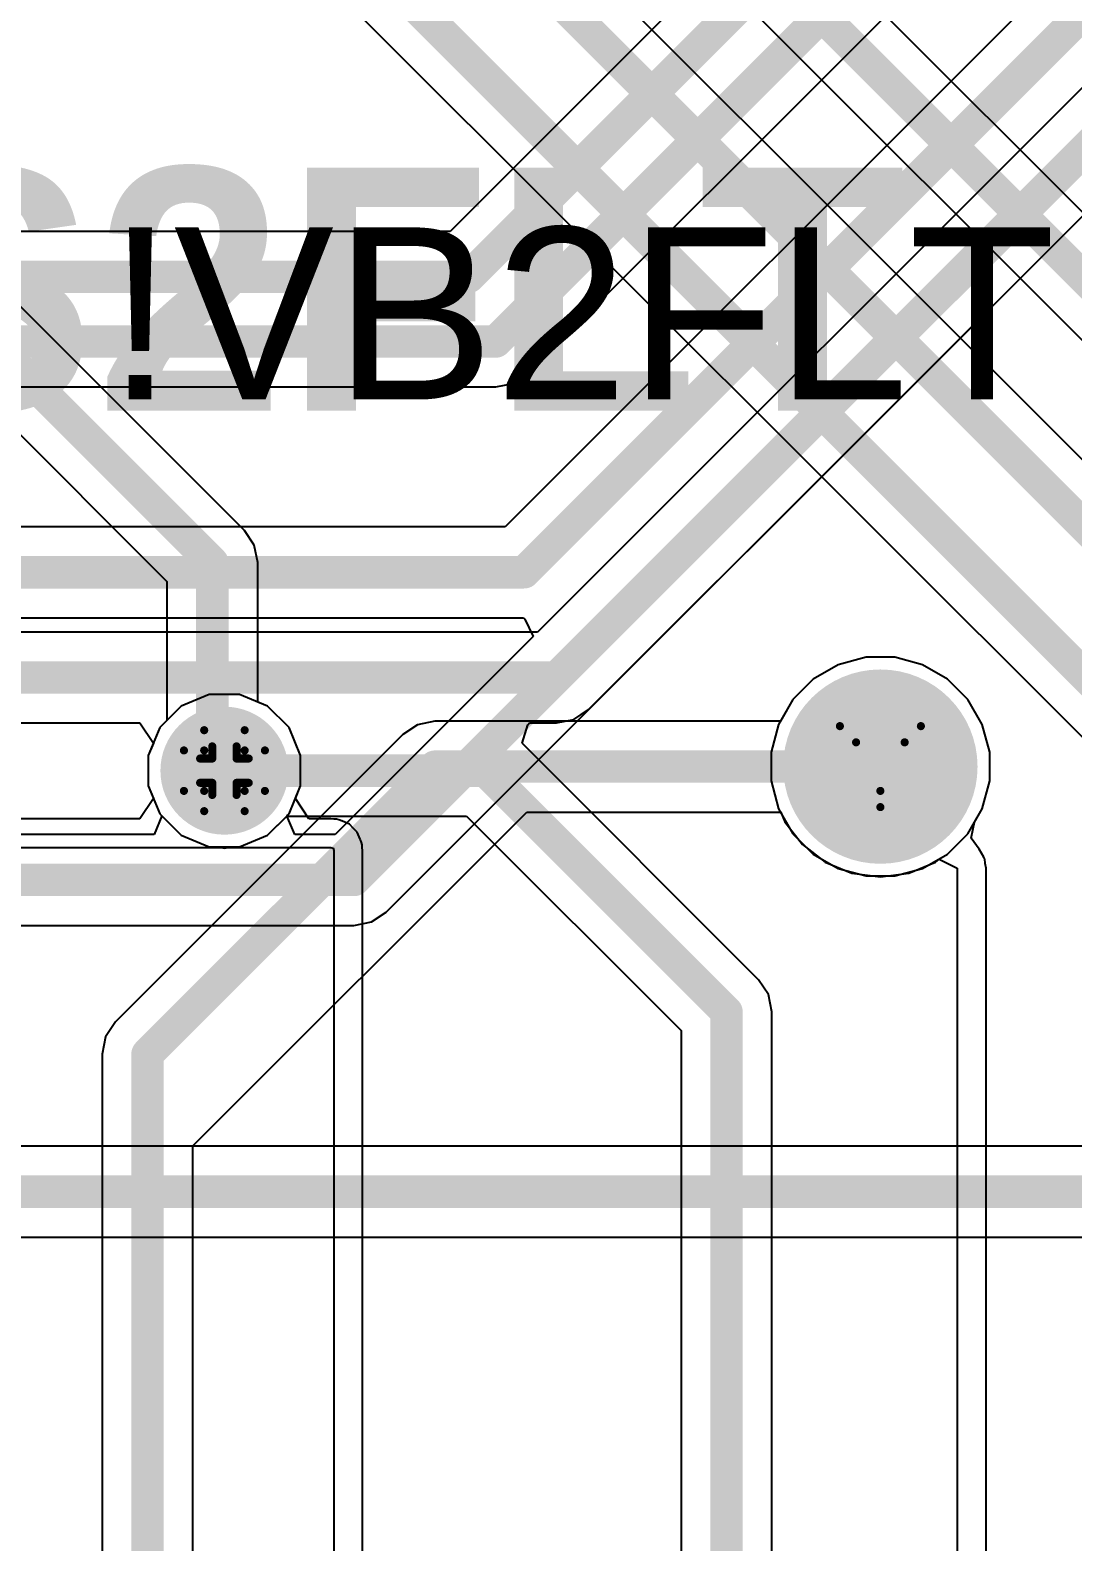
# Model space of a CAD drawing. Header units: inches. Extents: x -0.1 to 17.9, y -0.8 to 4.8.
# Drawn here: x 2.476 to 2.7335, y 3.0435 to 3.4169 of the extents above; entities that cross this region are included whole.
import ezdxf

# ---------------------------------------------------------------- set-up
doc = ezdxf.new("R2010")
doc.units = ezdxf.units.IN
doc.header["$MEASUREMENT"] = 0
for name, color, linetype in [('Bottom Layer 1', 5, 'Continuous'), ('Bottom Solder', 6, 'Continuous'), ('Drill Drawing', 1, 'Continuous'), ('GND+Signal', 16, 'Continuous'), ('Multi-Layer', 9, 'Continuous'), ('Pad Holes', 156, 'Continuous'), ('PWR+Signal', 76, 'Continuous'), ('Top 3D Body', 56, 'Continuous'), ('Top Layer 1', 1, 'Continuous'), ('Top Overlay', 2, 'Continuous'), ('Top Solder', 216, 'Continuous'), ('Via Holes', 16, 'Continuous')]:
    doc.layers.add(name, color=color, linetype=linetype)
doc.styles.add('Arial', font='', dxfattribs={"height": 0.2})
doc.styles.add('Arial_Bold', font='', dxfattribs={"height": 0.2})
doc.styles.get('Arial').set_extended_font_data('Arial')
doc.styles.get('Arial_Bold').set_extended_font_data('Arial', bold=True)

# ---------------------------------------------------------------- blocks, each defined once
blk = doc.blocks.new('T____P______TH_1_8___H_________0_92___54')
at = {"layer": 'Bottom Layer 1'}
h = blk.add_hatch(color=5, dxfattribs=at)
edge = h.paths.add_edge_path()
edge.add_arc((0, 0), 0.02, 0, 360)
at = {"layer": 'Bottom Solder'}
h = blk.add_hatch(color=6, dxfattribs=at)
edge = h.paths.add_edge_path()
edge.add_arc((0, 0), 0.024, 0, 360)
at = {"layer": 'GND+Signal'}
h = blk.add_hatch(color=16, dxfattribs=at)
edge = h.paths.add_edge_path()
edge.add_arc((0, 0), 0.02, 0, 360)
at = {"layer": 'Multi-Layer'}
h = blk.add_hatch(color=9, dxfattribs=at)
edge = h.paths.add_edge_path()
edge.add_arc((0, 0), 0.02, 0, 360)
at = {"layer": 'Pad Holes'}
h = blk.add_hatch(color=7, dxfattribs=at)
edge = h.paths.add_edge_path()
edge.add_arc((0, 0), 0.01, 0, 360)
at = {"layer": 'PWR+Signal'}
h = blk.add_hatch(color=76, dxfattribs=at)
edge = h.paths.add_edge_path()
edge.add_arc((0, 0), 0.02, 0, 360)
at = {"layer": 'Top Layer 1'}
h = blk.add_hatch(color=1, dxfattribs=at)
edge = h.paths.add_edge_path()
edge.add_arc((0, 0), 0.02, 0, 360)
at = {"layer": 'Top Solder'}
h = blk.add_hatch(color=216, dxfattribs=at)
edge = h.paths.add_edge_path()
edge.add_arc((0, 0), 0.024, 0, 360)

msp = doc.modelspace()

# ---------------------------------------------------------------- hatches: boundary and pattern name
at = {"layer": 'Bottom Layer 1'}
h = msp.add_hatch(color=5, dxfattribs=at)
edge = h.paths.add_edge_path()
edge.add_arc((2.524, 3.234), 0.01181, 0, 360)
at = {"layer": 'Bottom Solder'}
h = msp.add_hatch(color=6, dxfattribs=at)
edge = h.paths.add_edge_path()
edge.add_arc((2.524, 3.234), 0.01581, 0, 360)
at = {"layer": 'GND+Signal'}
h = msp.add_hatch(color=16, dxfattribs=at)
edge = h.paths.add_edge_path()
edge.add_arc((2.524, 3.234), 0.01181, 0, 360)
at = {"layer": 'PWR+Signal'}
h = msp.add_hatch(color=76, dxfattribs=at)
edge = h.paths.add_edge_path()
edge.add_arc((2.524, 3.234), 0.01181, 0, 360)
at = {"layer": 'Top Layer 1'}
h = msp.add_hatch(color=1, dxfattribs=at)
edge = h.paths.add_edge_path()
edge.add_arc((2.524, 3.234), 0.01181, 0, 360)
at = {"layer": 'Via Holes'}
h = msp.add_hatch(color=7, dxfattribs=at)
edge = h.paths.add_edge_path()
edge.add_arc((2.524, 3.234), 0.00591, 0, 360)

# ---------------------------------------------------------------- linework, layer by layer
at = {"layer": 'Bottom Layer 1'}
for p, q in [((2.66844, 3.45593), (2.57973, 3.36722)), ((2.59893, 3.33207), (2.68765, 3.42078)), ((2.74307, 3.40993), (2.60135, 3.26822)), ((2.61393, 3.24907), (2.75565, 3.39078)), ((2.57973, 3.36722), (2.29379, 3.36722)), ((2.59529, 3.32964), (2.59893, 3.33207)), ((2.30365, 3.32878), (2.591, 3.32878)), ((2.591, 3.32878), (2.59529, 3.32964)), ((2.591, 3.32878), (2.591, 3.32878)), ((2.60135, 3.26822), (2.33135, 3.26822)), ((2.67558, 3.26016), (2.66942, 3.25661)), ((2.68245, 3.262), (2.67558, 3.26016)), ((2.68956, 3.262), (2.68245, 3.262)), ((2.69642, 3.26016), (2.68956, 3.262)), ((2.70258, 3.25661), (2.69642, 3.26016)), ((2.66942, 3.25661), (2.6644, 3.25158)), ((2.70761, 3.25158), (2.70258, 3.25661)), ((2.61029, 3.24664), (2.61393, 3.24907)), ((2.6644, 3.25158), (2.66084, 3.24542)), ((2.71116, 3.24542), (2.70761, 3.25158)), ((2.29339, 3.24578), (2.50311, 3.24578)), ((2.50311, 3.24578), (2.50645, 3.24078)), ((2.59751, 3.24078), (2.59897, 3.24531)), ((2.59897, 3.24531), (2.59934, 3.24578)), ((2.59934, 3.24578), (2.606, 3.24578)), ((2.606, 3.24578), (2.61029, 3.24664)), ((2.606, 3.24578), (2.606, 3.24578)), ((2.66084, 3.24542), (2.659, 3.23855)), ((2.713, 3.23855), (2.71116, 3.24542)), ((2.50645, 3.24078), (2.50519, 3.23774)), ((2.50519, 3.23774), (2.50519, 3.23026)), ((2.65593, 3.18236), (2.59751, 3.24078)), ((2.659, 3.23855), (2.659, 3.23145)), ((2.713, 3.23145), (2.713, 3.23855)), ((2.50519, 3.23026), (2.50805, 3.22334)), ((2.659, 3.23145), (2.66084, 3.22458)), ((2.71116, 3.22458), (2.713, 3.23145)), ((2.50805, 3.22334), (2.51334, 3.21805)), ((2.53466, 3.21805), (2.53939, 3.22278)), ((2.53939, 3.22278), (2.58378, 3.22278)), ((2.58378, 3.22278), (2.63678, 3.16978)), ((2.66084, 3.22458), (2.6644, 3.21842)), ((2.70761, 3.21842), (2.71116, 3.22458)), ((2.51334, 3.21805), (2.52026, 3.21519)), ((2.52026, 3.21519), (2.52774, 3.21519)), ((2.52774, 3.21519), (2.53466, 3.21805)), ((2.6644, 3.21842), (2.66942, 3.21339)), ((2.70258, 3.21339), (2.70761, 3.21842)), ((2.66942, 3.21339), (2.67558, 3.20984)), ((2.69642, 3.20984), (2.70258, 3.21339)), ((2.67558, 3.20984), (2.68245, 3.208)), ((2.68245, 3.208), (2.68956, 3.208)), ((2.68956, 3.208), (2.69642, 3.20984)), ((2.65836, 3.17872), (2.65593, 3.18236)), ((2.65593, 3.18236), (2.65593, 3.18236)), ((2.65922, 3.17443), (2.65836, 3.17872)), ((2.65922, 3.03439), (2.65922, 3.17443)), ((2.65922, 3.17443), (2.65922, 3.17443)), ((2.63678, 3.16978), (2.63678, 3.03439))]:
    msp.add_line(p, q, dxfattribs=at)
for points in [[(2.58437, 3.356, 0.008, 0.008, 0), (2.67637, 3.448, 0.008, 0.008, 0)], [(2.591, 3.34, 0.008, 0.008, 0), (2.683, 3.432, 0.008, 0.008, 0)], [(2.606, 3.257, 0.008, 0.008, 0), (2.751, 3.402, 0.008, 0.008, 0)], [(2.29379, 3.356, 0.008, 0.008, 0), (2.58437, 3.356, 0.008, 0.008, 0)], [(2.299, 3.34, 0.008, 0.008, 0), (2.591, 3.34, 0.008, 0.008, 0)], [(2.278, 3.257, 0.008, 0.008, 0), (2.606, 3.257, 0.008, 0.008, 0)], [(2.524, 3.234, 0.008, 0.008, 0), (2.58843, 3.234, 0.008, 0.008, 0)], [(2.58843, 3.234, 0.008, 0.008, 0), (2.648, 3.17443, 0.008, 0.008, 0)], [(2.648, 3.019, 0.008, 0.008, 0), (2.648, 3.17443, 0.008, 0.008, 0)]]:
    msp.add_lwpolyline(points, format="xyseb", dxfattribs=at)
for points in [[(2.58237, 3.356, 0.004, 0.004, 1), (2.58637, 3.356, 0.004, 0.004, 1)], [(2.58237, 3.356, 0.004, 0.004, 1), (2.58637, 3.356, 0.004, 0.004, 1)], [(2.589, 3.34, 0.004, 0.004, 1), (2.593, 3.34, 0.004, 0.004, 1)], [(2.589, 3.34, 0.004, 0.004, 1), (2.593, 3.34, 0.004, 0.004, 1)], [(2.604, 3.257, 0.004, 0.004, 1), (2.608, 3.257, 0.004, 0.004, 1)], [(2.604, 3.257, 0.004, 0.004, 1), (2.608, 3.257, 0.004, 0.004, 1)], [(2.522, 3.234, 0.004, 0.004, 1), (2.526, 3.234, 0.004, 0.004, 1)], [(2.58643, 3.234, 0.004, 0.004, 1), (2.59043, 3.234, 0.004, 0.004, 1)], [(2.58643, 3.234, 0.004, 0.004, 1), (2.59043, 3.234, 0.004, 0.004, 1)], [(2.646, 3.17443, 0.004, 0.004, 1), (2.65, 3.17443, 0.004, 0.004, 1)], [(2.646, 3.17443, 0.004, 0.004, 1), (2.65, 3.17443, 0.004, 0.004, 1)]]:
    msp.add_lwpolyline(points, format="xyseb", close=True, dxfattribs=at)
at = {"layer": 'Drill Drawing'}
for points in [[(2.519, 3.239, 0.002, 0.002, 0), (2.519, 3.244, 0.002, 0.002, 0)], [(2.519, 3.244, 0.002, 0.002, 0), (2.529, 3.244, 0.002, 0.002, 0)], [(2.529, 3.239, 0.002, 0.002, 0), (2.529, 3.244, 0.002, 0.002, 0)], [(2.676, 3.245, 0.002, 0.002, 0), (2.696, 3.245, 0.002, 0.002, 0)], [(2.676, 3.245, 0.002, 0.002, 0), (2.686, 3.225, 0.002, 0.002, 0)], [(2.686, 3.225, 0.002, 0.002, 0), (2.696, 3.245, 0.002, 0.002, 0)], [(2.521, 3.237, 0.002, 0.002, 0), (2.521, 3.24, 0.002, 0.002, 0)], [(2.521, 3.24, 0.002, 0.002, 0), (2.527, 3.24, 0.002, 0.002, 0)], [(2.527, 3.237, 0.002, 0.002, 0), (2.527, 3.24, 0.002, 0.002, 0)], [(2.68, 3.241, 0.002, 0.002, 0), (2.692, 3.241, 0.002, 0.002, 0)], [(2.68, 3.241, 0.002, 0.002, 0), (2.686, 3.229, 0.002, 0.002, 0)], [(2.686, 3.229, 0.002, 0.002, 0), (2.692, 3.241, 0.002, 0.002, 0)], [(2.514, 3.229, 0.002, 0.002, 0), (2.514, 3.239, 0.002, 0.002, 0)], [(2.514, 3.239, 0.002, 0.002, 0), (2.519, 3.239, 0.002, 0.002, 0)], [(2.518, 3.231, 0.002, 0.002, 0), (2.518, 3.237, 0.002, 0.002, 0)], [(2.518, 3.237, 0.002, 0.002, 0), (2.521, 3.237, 0.002, 0.002, 0)], [(2.527, 3.237, 0.002, 0.002, 0), (2.53, 3.237, 0.002, 0.002, 0)], [(2.529, 3.239, 0.002, 0.002, 0), (2.534, 3.239, 0.002, 0.002, 0)], [(2.53, 3.231, 0.002, 0.002, 0), (2.53, 3.237, 0.002, 0.002, 0)], [(2.534, 3.229, 0.002, 0.002, 0), (2.534, 3.239, 0.002, 0.002, 0)], [(2.514, 3.229, 0.002, 0.002, 0), (2.519, 3.229, 0.002, 0.002, 0)], [(2.518, 3.231, 0.002, 0.002, 0), (2.521, 3.231, 0.002, 0.002, 0)], [(2.519, 3.224, 0.002, 0.002, 0), (2.519, 3.229, 0.002, 0.002, 0)], [(2.521, 3.228, 0.002, 0.002, 0), (2.521, 3.231, 0.002, 0.002, 0)], [(2.527, 3.231, 0.002, 0.002, 0), (2.53, 3.231, 0.002, 0.002, 0)], [(2.527, 3.228, 0.002, 0.002, 0), (2.527, 3.231, 0.002, 0.002, 0)], [(2.529, 3.229, 0.002, 0.002, 0), (2.534, 3.229, 0.002, 0.002, 0)], [(2.529, 3.224, 0.002, 0.002, 0), (2.529, 3.229, 0.002, 0.002, 0)], [(2.521, 3.228, 0.002, 0.002, 0), (2.527, 3.228, 0.002, 0.002, 0)], [(2.519, 3.224, 0.002, 0.002, 0), (2.529, 3.224, 0.002, 0.002, 0)]]:
    msp.add_lwpolyline(points, format="xyseb", dxfattribs=at)
for points in [[(2.5185, 3.244, 0.001, 0.001, 1), (2.5195, 3.244, 0.001, 0.001, 1)], [(2.5185, 3.244, 0.001, 0.001, 1), (2.5195, 3.244, 0.001, 0.001, 1)], [(2.5285, 3.244, 0.001, 0.001, 1), (2.5295, 3.244, 0.001, 0.001, 1)], [(2.5285, 3.244, 0.001, 0.001, 1), (2.5295, 3.244, 0.001, 0.001, 1)], [(2.6755, 3.245, 0.001, 0.001, 1), (2.6765, 3.245, 0.001, 0.001, 1)], [(2.6755, 3.245, 0.001, 0.001, 1), (2.6765, 3.245, 0.001, 0.001, 1)], [(2.6955, 3.245, 0.001, 0.001, 1), (2.6965, 3.245, 0.001, 0.001, 1)], [(2.6955, 3.245, 0.001, 0.001, 1), (2.6965, 3.245, 0.001, 0.001, 1)], [(2.5205, 3.24, 0.001, 0.001, 1), (2.5215, 3.24, 0.001, 0.001, 1)], [(2.5205, 3.24, 0.001, 0.001, 1), (2.5215, 3.24, 0.001, 0.001, 1)], [(2.5265, 3.24, 0.001, 0.001, 1), (2.5275, 3.24, 0.001, 0.001, 1)], [(2.5265, 3.24, 0.001, 0.001, 1), (2.5275, 3.24, 0.001, 0.001, 1)], [(2.6795, 3.241, 0.001, 0.001, 1), (2.6805, 3.241, 0.001, 0.001, 1)], [(2.6795, 3.241, 0.001, 0.001, 1), (2.6805, 3.241, 0.001, 0.001, 1)], [(2.6915, 3.241, 0.001, 0.001, 1), (2.6925, 3.241, 0.001, 0.001, 1)], [(2.6915, 3.241, 0.001, 0.001, 1), (2.6925, 3.241, 0.001, 0.001, 1)], [(2.5135, 3.239, 0.001, 0.001, 1), (2.5145, 3.239, 0.001, 0.001, 1)], [(2.5135, 3.239, 0.001, 0.001, 1), (2.5145, 3.239, 0.001, 0.001, 1)], [(2.5175, 3.237, 0.001, 0.001, 1), (2.5185, 3.237, 0.001, 0.001, 1)], [(2.5175, 3.237, 0.001, 0.001, 1), (2.5185, 3.237, 0.001, 0.001, 1)], [(2.5185, 3.239, 0.001, 0.001, 1), (2.5195, 3.239, 0.001, 0.001, 1)], [(2.5185, 3.239, 0.001, 0.001, 1), (2.5195, 3.239, 0.001, 0.001, 1)], [(2.5205, 3.237, 0.001, 0.001, 1), (2.5215, 3.237, 0.001, 0.001, 1)], [(2.5205, 3.237, 0.001, 0.001, 1), (2.5215, 3.237, 0.001, 0.001, 1)], [(2.5265, 3.237, 0.001, 0.001, 1), (2.5275, 3.237, 0.001, 0.001, 1)], [(2.5265, 3.237, 0.001, 0.001, 1), (2.5275, 3.237, 0.001, 0.001, 1)], [(2.5285, 3.239, 0.001, 0.001, 1), (2.5295, 3.239, 0.001, 0.001, 1)], [(2.5285, 3.239, 0.001, 0.001, 1), (2.5295, 3.239, 0.001, 0.001, 1)], [(2.5295, 3.237, 0.001, 0.001, 1), (2.5305, 3.237, 0.001, 0.001, 1)], [(2.5295, 3.237, 0.001, 0.001, 1), (2.5305, 3.237, 0.001, 0.001, 1)], [(2.5335, 3.239, 0.001, 0.001, 1), (2.5345, 3.239, 0.001, 0.001, 1)], [(2.5335, 3.239, 0.001, 0.001, 1), (2.5345, 3.239, 0.001, 0.001, 1)], [(2.5135, 3.229, 0.001, 0.001, 1), (2.5145, 3.229, 0.001, 0.001, 1)], [(2.5135, 3.229, 0.001, 0.001, 1), (2.5145, 3.229, 0.001, 0.001, 1)], [(2.5175, 3.231, 0.001, 0.001, 1), (2.5185, 3.231, 0.001, 0.001, 1)], [(2.5175, 3.231, 0.001, 0.001, 1), (2.5185, 3.231, 0.001, 0.001, 1)], [(2.5185, 3.229, 0.001, 0.001, 1), (2.5195, 3.229, 0.001, 0.001, 1)], [(2.5185, 3.229, 0.001, 0.001, 1), (2.5195, 3.229, 0.001, 0.001, 1)], [(2.5205, 3.231, 0.001, 0.001, 1), (2.5215, 3.231, 0.001, 0.001, 1)], [(2.5205, 3.231, 0.001, 0.001, 1), (2.5215, 3.231, 0.001, 0.001, 1)], [(2.5265, 3.231, 0.001, 0.001, 1), (2.5275, 3.231, 0.001, 0.001, 1)], [(2.5265, 3.231, 0.001, 0.001, 1), (2.5275, 3.231, 0.001, 0.001, 1)], [(2.5285, 3.229, 0.001, 0.001, 1), (2.5295, 3.229, 0.001, 0.001, 1)], [(2.5285, 3.229, 0.001, 0.001, 1), (2.5295, 3.229, 0.001, 0.001, 1)], [(2.5295, 3.231, 0.001, 0.001, 1), (2.5305, 3.231, 0.001, 0.001, 1)], [(2.5295, 3.231, 0.001, 0.001, 1), (2.5305, 3.231, 0.001, 0.001, 1)], [(2.5335, 3.229, 0.001, 0.001, 1), (2.5345, 3.229, 0.001, 0.001, 1)], [(2.5335, 3.229, 0.001, 0.001, 1), (2.5345, 3.229, 0.001, 0.001, 1)], [(2.6855, 3.229, 0.001, 0.001, 1), (2.6865, 3.229, 0.001, 0.001, 1)], [(2.6855, 3.229, 0.001, 0.001, 1), (2.6865, 3.229, 0.001, 0.001, 1)], [(2.5205, 3.228, 0.001, 0.001, 1), (2.5215, 3.228, 0.001, 0.001, 1)], [(2.5205, 3.228, 0.001, 0.001, 1), (2.5215, 3.228, 0.001, 0.001, 1)], [(2.5265, 3.228, 0.001, 0.001, 1), (2.5275, 3.228, 0.001, 0.001, 1)], [(2.5265, 3.228, 0.001, 0.001, 1), (2.5275, 3.228, 0.001, 0.001, 1)], [(2.5185, 3.224, 0.001, 0.001, 1), (2.5195, 3.224, 0.001, 0.001, 1)], [(2.5185, 3.224, 0.001, 0.001, 1), (2.5195, 3.224, 0.001, 0.001, 1)], [(2.5285, 3.224, 0.001, 0.001, 1), (2.5295, 3.224, 0.001, 0.001, 1)], [(2.5285, 3.224, 0.001, 0.001, 1), (2.5295, 3.224, 0.001, 0.001, 1)], [(2.6855, 3.225, 0.001, 0.001, 1), (2.6865, 3.225, 0.001, 0.001, 1)], [(2.6855, 3.225, 0.001, 0.001, 1), (2.6865, 3.225, 0.001, 0.001, 1)]]:
    msp.add_lwpolyline(points, format="xyseb", close=True, dxfattribs=at)
at = {"layer": 'GND+Signal'}
for p, q in [((2.83517, 3.2727), (2.49581, 3.61205)), ((2.47995, 3.59619), (2.82177, 3.25437)), ((2.79993, 3.2467), (2.4537, 3.59293)), ((2.47781, 3.50033), (2.75478, 3.22335)), ((2.52894, 3.29335), (2.36036, 3.46193)), ((2.46302, 3.32754), (2.5098, 3.28077)), ((2.53137, 3.28971), (2.52894, 3.29335)), ((2.52894, 3.29335), (2.52894, 3.29335)), ((2.53223, 3.28542), (2.53137, 3.28971)), ((2.53223, 3.28541), (2.53223, 3.28542)), ((2.53223, 3.25095), (2.53223, 3.28541)), ((2.5098, 3.28077), (2.5098, 3.2464)), ((2.67558, 3.26016), (2.66942, 3.25661)), ((2.68245, 3.262), (2.67558, 3.26016)), ((2.68956, 3.262), (2.68245, 3.262)), ((2.69642, 3.26016), (2.68956, 3.262)), ((2.70258, 3.25661), (2.69642, 3.26016)), ((2.66942, 3.25661), (2.6644, 3.25158)), ((2.70761, 3.25158), (2.70258, 3.25661)), ((2.53466, 3.24995), (2.53223, 3.25095)), ((2.53995, 3.24466), (2.53466, 3.24995)), ((2.6644, 3.25158), (2.6613, 3.24622)), ((2.71116, 3.24542), (2.70761, 3.25158)), ((2.5098, 3.2464), (2.50805, 3.24466)), ((2.57171, 3.24536), (2.56807, 3.24293)), ((2.576, 3.24622), (2.57171, 3.24536)), ((2.6613, 3.24622), (2.576, 3.24622)), ((2.576, 3.24622), (2.576, 3.24622)), ((2.713, 3.23855), (2.71116, 3.24542)), ((2.56807, 3.24293), (2.49707, 3.17193)), ((2.50805, 3.24466), (2.50519, 3.23774)), ((2.54281, 3.23774), (2.53995, 3.24466)), ((2.56807, 3.24293), (2.56807, 3.24293)), ((2.50519, 3.23774), (2.50519, 3.23026)), ((2.54281, 3.23026), (2.54281, 3.23774)), ((2.713, 3.23145), (2.713, 3.23855)), ((2.50519, 3.23026), (2.50805, 3.22334)), ((2.53995, 3.22334), (2.54281, 3.23026)), ((2.71116, 3.22458), (2.713, 3.23145)), ((2.50805, 3.22334), (2.51334, 3.21805)), ((2.51622, 3.14135), (2.59865, 3.22378)), ((2.53466, 3.21805), (2.53995, 3.22334)), ((2.59865, 3.22378), (2.66142, 3.22378)), ((2.66142, 3.22378), (2.66242, 3.22138)), ((2.70928, 3.22132), (2.71116, 3.22458)), ((2.66242, 3.22138), (2.66674, 3.21574)), ((2.70839, 3.21734), (2.70928, 3.22132)), ((2.51334, 3.21805), (2.52026, 3.21519)), ((2.52026, 3.21519), (2.52774, 3.21519)), ((2.52774, 3.21519), (2.53466, 3.21805)), ((2.66674, 3.21574), (2.67238, 3.21142)), ((2.71037, 3.2146), (2.70839, 3.21734)), ((2.67238, 3.21142), (2.67895, 3.20869)), ((2.69305, 3.20869), (2.69962, 3.21142)), ((2.69962, 3.21142), (2.70052, 3.21211)), ((2.70052, 3.21211), (2.705, 3.20989)), ((2.71095, 3.21359), (2.71037, 3.2146)), ((2.71159, 3.21263), (2.71095, 3.21359)), ((2.71164, 3.21239), (2.71159, 3.21263)), ((2.71176, 3.21219), (2.71164, 3.21239)), ((2.71191, 3.21103), (2.71176, 3.21219)), ((2.67895, 3.20869), (2.686, 3.20777)), ((2.686, 3.20777), (2.69305, 3.20869)), ((2.705, 3.20989), (2.705, 2.645)), ((2.71214, 3.20989), (2.71191, 3.21103)), ((2.71214, 2.645), (2.71214, 3.20989)), ((2.49707, 3.17193), (2.49464, 3.16829)), ((2.49464, 3.16829), (2.49378, 3.164)), ((2.49378, 3.164), (2.49378, 3.164)), ((2.49378, 3.164), (2.49378, 2.91039)), ((2.51622, 2.94005), (2.51622, 3.14135))]:
    msp.add_line(p, q, dxfattribs=at)
for points in [[(2.477, 3.615, 0.008, 0.008, 0), (2.83299, 3.25901, 0.008, 0.008, 0)], [(2.44577, 3.585, 0.008, 0.008, 0), (2.792, 3.23877, 0.008, 0.008, 0)], [(2.433, 3.561, 0.008, 0.008, 0), (2.766, 3.228, 0.008, 0.008, 0)], [(2.35243, 3.454, 0.008, 0.008, 0), (2.52101, 3.28542, 0.008, 0.008, 0)], [(2.52101, 3.23699, 0.008, 0.008, 0), (2.52101, 3.28542, 0.008, 0.008, 0)], [(2.52101, 3.23699, 0.008, 0.008, 0), (2.524, 3.234, 0.008, 0.008, 0)], [(2.505, 3.164, 0.008, 0.008, 0), (2.576, 3.235, 0.008, 0.008, 0)], [(2.576, 3.235, 0.008, 0.008, 0), (2.686, 3.235, 0.008, 0.008, 0)], [(2.505, 2.895, 0.008, 0.008, 0), (2.505, 3.164, 0.008, 0.008, 0)]]:
    msp.add_lwpolyline(points, format="xyseb", dxfattribs=at)
for points in [[(2.51901, 3.28542, 0.004, 0.004, 1), (2.52301, 3.28542, 0.004, 0.004, 1)], [(2.51901, 3.28542, 0.004, 0.004, 1), (2.52301, 3.28542, 0.004, 0.004, 1)], [(2.51901, 3.23699, 0.004, 0.004, 1), (2.52301, 3.23699, 0.004, 0.004, 1)], [(2.51901, 3.23699, 0.004, 0.004, 1), (2.52301, 3.23699, 0.004, 0.004, 1)], [(2.522, 3.234, 0.004, 0.004, 1), (2.526, 3.234, 0.004, 0.004, 1)], [(2.574, 3.235, 0.004, 0.004, 1), (2.578, 3.235, 0.004, 0.004, 1)], [(2.574, 3.235, 0.004, 0.004, 1), (2.578, 3.235, 0.004, 0.004, 1)], [(2.684, 3.235, 0.004, 0.004, 1), (2.688, 3.235, 0.004, 0.004, 1)], [(2.503, 3.164, 0.004, 0.004, 1), (2.507, 3.164, 0.004, 0.004, 1)], [(2.503, 3.164, 0.004, 0.004, 1), (2.507, 3.164, 0.004, 0.004, 1)]]:
    msp.add_lwpolyline(points, format="xyseb", close=True, dxfattribs=at)
at = {"layer": 'PWR+Signal'}
for p, q in [((2.67558, 3.26016), (2.66942, 3.25661)), ((2.68245, 3.262), (2.67558, 3.26016)), ((2.68956, 3.262), (2.68245, 3.262)), ((2.69642, 3.26016), (2.68956, 3.262)), ((2.70258, 3.25661), (2.69642, 3.26016)), ((2.66942, 3.25661), (2.6644, 3.25158)), ((2.70761, 3.25158), (2.70258, 3.25661)), ((2.52026, 3.25281), (2.51334, 3.24995)), ((2.52774, 3.25281), (2.52026, 3.25281)), ((2.53466, 3.24995), (2.52774, 3.25281)), ((2.51334, 3.24995), (2.50805, 3.24466)), ((2.53995, 3.24466), (2.53466, 3.24995)), ((2.6644, 3.25158), (2.66084, 3.24542)), ((2.71116, 3.24542), (2.70761, 3.25158)), ((2.66084, 3.24542), (2.659, 3.23855)), ((2.713, 3.23855), (2.71116, 3.24542)), ((2.50805, 3.24466), (2.50519, 3.23774)), ((2.54281, 3.23774), (2.53995, 3.24466)), ((2.50519, 3.23774), (2.50519, 3.23026)), ((2.54281, 3.23026), (2.54281, 3.23774)), ((2.659, 3.23855), (2.659, 3.23145)), ((2.713, 3.23145), (2.713, 3.23855)), ((2.50519, 3.23026), (2.50648, 3.22714)), ((2.54152, 3.22714), (2.54281, 3.23026)), ((2.659, 3.23145), (2.66084, 3.22458)), ((2.71116, 3.22458), (2.713, 3.23145)), ((2.50648, 3.22714), (2.50314, 3.22214)), ((2.54486, 3.22214), (2.54152, 3.22714)), ((2.66084, 3.22458), (2.6644, 3.21842)), ((2.70761, 3.21842), (2.71116, 3.22458)), ((2.50314, 3.22214), (2.44416, 3.22214)), ((2.5503, 3.22214), (2.54486, 3.22214)), ((2.55099, 3.222), (2.5503, 3.22214)), ((2.55169, 3.222), (2.55099, 3.222)), ((2.55228, 3.22188), (2.55169, 3.222)), ((2.55293, 3.22161), (2.55228, 3.22188)), ((2.55228, 3.22188), (2.55228, 3.22188)), ((2.55228, 3.22188), (2.55228, 3.22188)), ((2.55303, 3.22159), (2.55293, 3.22161)), ((2.55312, 3.22154), (2.55303, 3.22159)), ((2.55485, 3.22082), (2.55312, 3.22154)), ((2.55583, 3.21983), (2.55485, 3.22082)), ((2.55485, 3.22082), (2.55485, 3.22082)), ((2.55485, 3.22082), (2.55485, 3.22082)), ((2.55682, 3.21885), (2.55583, 3.21983)), ((2.55754, 3.21712), (2.55682, 3.21885)), ((2.55682, 3.21885), (2.55682, 3.21885)), ((2.55682, 3.21885), (2.55682, 3.21885)), ((2.44416, 3.215), (2.5231, 3.215)), ((2.5231, 3.215), (2.524, 3.21482)), ((2.524, 3.21482), (2.5249, 3.215)), ((2.5249, 3.215), (2.5503, 3.215)), ((2.5503, 3.215), (2.55088, 3.21488)), ((2.55088, 3.21488), (2.551, 3.2143)), ((2.55759, 3.21703), (2.55754, 3.21712)), ((2.55761, 3.21693), (2.55759, 3.21703)), ((2.55788, 3.21628), (2.55761, 3.21693)), ((2.558, 3.21569), (2.55788, 3.21628)), ((2.558, 3.21499), (2.558, 3.21569)), ((2.55814, 3.2143), (2.558, 3.21499)), ((2.6644, 3.21842), (2.66942, 3.21339)), ((2.70258, 3.21339), (2.70761, 3.21842)), ((2.551, 3.2143), (2.551, 2.86496)), ((2.55814, 2.87863), (2.55814, 3.2143)), ((2.66942, 3.21339), (2.67558, 3.20984)), ((2.69642, 3.20984), (2.70258, 3.21339)), ((2.67558, 3.20984), (2.68245, 3.208)), ((2.68245, 3.208), (2.68956, 3.208)), ((2.68956, 3.208), (2.69642, 3.20984))]:
    msp.add_line(p, q, dxfattribs=at)
at = {"layer": 'Top Layer 1'}
for p, q in [((2.90578, 3.60665), (2.59335, 3.29422)), ((2.56393, 3.19907), (2.93993, 3.57507)), ((2.59335, 3.29422), (2.32839, 3.29422)), ((2.32839, 3.27178), (2.59785, 3.27178)), ((2.59785, 3.27178), (2.59816, 3.27146)), ((2.59816, 3.27146), (2.60028, 3.26714)), ((2.60028, 3.26714), (2.55135, 3.21822)), ((2.67558, 3.26016), (2.66942, 3.25661)), ((2.68245, 3.262), (2.67558, 3.26016)), ((2.68956, 3.262), (2.68245, 3.262)), ((2.69642, 3.26016), (2.68956, 3.262)), ((2.70258, 3.25661), (2.69642, 3.26016)), ((2.66942, 3.25661), (2.6644, 3.25158)), ((2.70761, 3.25158), (2.70258, 3.25661)), ((2.52026, 3.25281), (2.51334, 3.24995)), ((2.52774, 3.25281), (2.52026, 3.25281)), ((2.53466, 3.24995), (2.52774, 3.25281)), ((2.51334, 3.24995), (2.50805, 3.24466)), ((2.53995, 3.24466), (2.53466, 3.24995)), ((2.6644, 3.25158), (2.66084, 3.24542)), ((2.71116, 3.24542), (2.70761, 3.25158)), ((2.66084, 3.24542), (2.659, 3.23855)), ((2.713, 3.23855), (2.71116, 3.24542)), ((2.50805, 3.24466), (2.50519, 3.23774)), ((2.54281, 3.23774), (2.53995, 3.24466)), ((2.50519, 3.23774), (2.50519, 3.23026)), ((2.54281, 3.23026), (2.54281, 3.23774)), ((2.659, 3.23855), (2.659, 3.23145)), ((2.713, 3.23145), (2.713, 3.23855)), ((2.50519, 3.23026), (2.50805, 3.22334)), ((2.53995, 3.22334), (2.54281, 3.23026)), ((2.659, 3.23145), (2.66084, 3.22458)), ((2.71116, 3.22458), (2.713, 3.23145)), ((2.50856, 3.22283), (2.50665, 3.21822)), ((2.50805, 3.22334), (2.50856, 3.22283)), ((2.53944, 3.22283), (2.53995, 3.22334)), ((2.54135, 3.21822), (2.53944, 3.22283)), ((2.66084, 3.22458), (2.6644, 3.21842)), ((2.70761, 3.21842), (2.71116, 3.22458)), ((2.50665, 3.21822), (2.43639, 3.21822)), ((2.55135, 3.21822), (2.54135, 3.21822)), ((2.6644, 3.21842), (2.66942, 3.21339)), ((2.70258, 3.21339), (2.70761, 3.21842)), ((2.66942, 3.21339), (2.67558, 3.20984)), ((2.69642, 3.20984), (2.70258, 3.21339)), ((2.67558, 3.20984), (2.68245, 3.208)), ((2.68245, 3.208), (2.68956, 3.208)), ((2.68956, 3.208), (2.69642, 3.20984)), ((2.556, 3.19578), (2.56029, 3.19664)), ((2.56029, 3.19664), (2.56393, 3.19907)), ((2.43639, 3.19578), (2.556, 3.19578)), ((2.556, 3.19578), (2.556, 3.19578)), ((2.89335, 3.14122), (2.43639, 3.14122)), ((2.43639, 3.11878), (2.898, 3.11878))]:
    msp.add_line(p, q, dxfattribs=at)
for points in [[(2.598, 3.283, 0.008, 0.008, 0), (2.917, 3.602, 0.008, 0.008, 0)], [(2.556, 3.207, 0.008, 0.008, 0), (2.932, 3.583, 0.008, 0.008, 0)], [(2.313, 3.283, 0.008, 0.008, 0), (2.598, 3.283, 0.008, 0.008, 0)], [(2.421, 3.207, 0.008, 0.008, 0), (2.556, 3.207, 0.008, 0.008, 0)], [(2.421, 3.13, 0.008, 0.008, 0), (2.898, 3.13, 0.008, 0.008, 0)]]:
    msp.add_lwpolyline(points, format="xyseb", dxfattribs=at)
for points in [[(2.596, 3.283, 0.004, 0.004, 1), (2.6, 3.283, 0.004, 0.004, 1)], [(2.596, 3.283, 0.004, 0.004, 1), (2.6, 3.283, 0.004, 0.004, 1)], [(2.554, 3.207, 0.004, 0.004, 1), (2.558, 3.207, 0.004, 0.004, 1)], [(2.554, 3.207, 0.004, 0.004, 1), (2.558, 3.207, 0.004, 0.004, 1)]]:
    msp.add_lwpolyline(points, format="xyseb", close=True, dxfattribs=at)

# ---------------------------------------------------------------- block references
msp.add_blockref('T____P______TH_1_8___H_________0_92___54', (2.686, 3.235))

# ---------------------------------------------------------------- texts
at = {"layer": 'Top 3D Body', "style": 'Arial'}
msp.add_text('!VB2FLT', height=0.0425, dxfattribs=at).set_placement((2.495, 3.32571))
at = {"layer": 'Top Overlay', "style": 'Arial_Bold'}
msp.add_text('!VBUS2FLT', height=0.06, dxfattribs=at).set_placement((2.23141, 3.32296))

doc.saveas('drawing.dxf')
